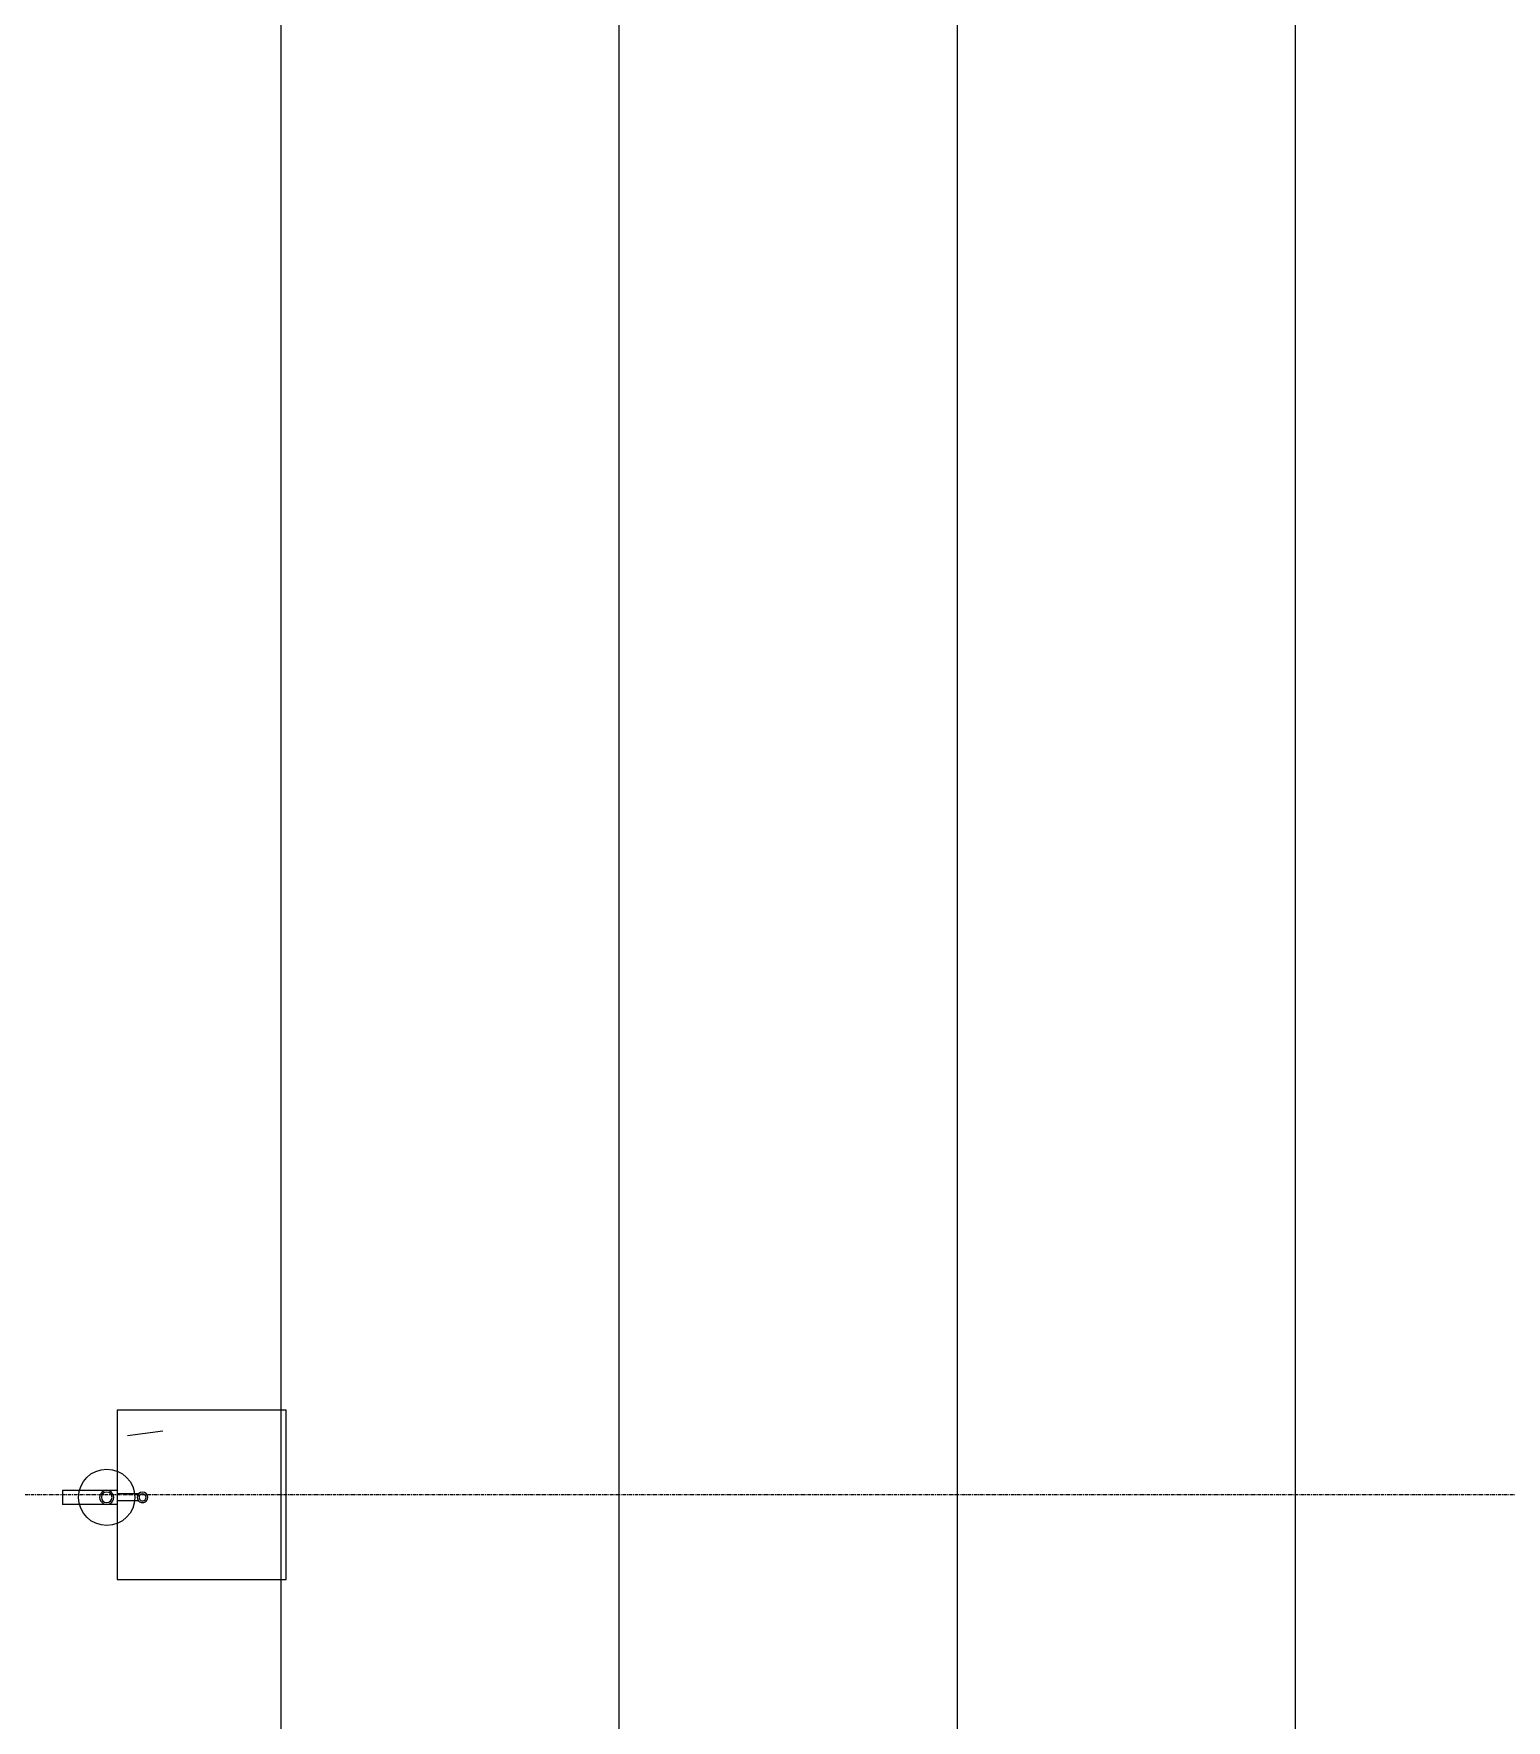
# Model space of a CAD drawing. Header units: inches. Extents: x 3268 to 7018, y 976 to 6708.
# Drawn here: x 5724.9 to 5933.9, y 2207.1 to 2446.6 of the extents above; entities that cross this region are included whole.
import ezdxf

# ---------------------------------------------------------------- set-up
doc = ezdxf.new("R2010")
doc.units = ezdxf.units.IN
doc.header["$MEASUREMENT"] = 0
doc.linetypes.add('Grid Line 1_2_', pattern=[0.8749999999999999, 0.4999999999999999, -0.125, 0.125, -0.125])
for name, color, linetype, lineweight in [('A-DETL-GENF', 92, 'Continuous', 9), ('Q-SPCQ', 91, 'Continuous', 9), ('S-COLS', 52, 'Continuous', 9), ('S-GRID', 1, 'Continuous', 9)]:
    doc.layers.add(name, color=color, linetype=linetype, lineweight=lineweight)

# ---------------------------------------------------------------- blocks, each defined once
blk = doc.blocks.new('WSP_5 Points - Structure_2022_rvt-1-Overall Retail Plan Opt 2')
at = {"layer": 'S-COLS'}
h = blk.add_hatch(dxfattribs=at)
h.set_pattern_fill('FP_8', color=256, style=0, pattern_type=2)
h.set_pattern_definition([(49.99999999999999, (0, 0), (110.1714446362807, -9.63891797635685), [11.52, -126.72]), (355, (0, 0), (-21.31237393622492, 115.5371495156537), [9.216000000000001, -101.376]), (100.451, (9.181000000000001, -0.80323), (88.85991867697865, 105.897504039145), [9.79, -107.695]), (46.184, (0, 30.72), (163.9281911283317, -25.42496604507386), [17.28, -190.08]), (96.636, (13.661, 28.601), (143.5628771593347, 149.6257499721681), [14.686, -161.543]), (351.184, (0, 30.72), (143.5647285924248, 149.6237232332607), [13.824, -152.064]), (21, (15.36, 23.04), (91.68507647920484, -61.84256385372748), [11.52, -126.72]), (326, (15.36, 23.04), (37.37329933048201, 111.3835117876708), [9.216000000000001, -101.376]), (71.45100000000001, (23, 17.886), (129.0587647679424, 49.5399005406036), [9.79, -107.695]), (37.50000000000001, (0, 0), (1.867604689172044, 51.13223029288849), [5.069, -95.07799999999999, 5.069, -97.84299999999999, -101.76]), (37.50000000000001, (0, 0), (1.867604689172044, 51.13223029288849), [-203.059, 5.069, -96.691]), (7.499999999999999, (0, 0), (40.40721900969589, 60.58148342441334), [5.069, -53.606, 5.069, -92.774, -38.784]), (7.499999999999999, (0, 0), (40.40721900969589, 60.58148342441334), [-156.518, 5.069, -33.715]), (327.5, (-34.253, 0), (81.99472561414032, -3.464267954682455), [5.069, -33.331, 5.069, -114.739, -158.976]), (327.5, (-34.253, 0), (81.99472561414032, -3.464267954682455), [-158.208, 5.069, -153.907]), (317.5, (-49.613, 0), (89.57702895818312, 15.37635275430508), [5.069, -44.85100000000001, 5.069, -74.49600000000001, -112.896]), (317.5, (-49.613, 0), (89.57702895818312, 15.37635275430508), [-129.485, 5.069, -107.827])])
h.paths.add_polyline_path([(5736.750343047538, 2227.148582565579), (5760.750343047538, 2227.148582565579), (5760.750343047538, 2251.14858256558), (5736.750343047538, 2251.14858256558)])
at = {"layer": 'S-COLS', "color": 250, "lineweight": 13}
for p, q in [((5760.750343047534, 2251.148582565579), (5736.750343047534, 2251.148582565579)), ((5736.750343047534, 2251.148582565579), (5736.750343047534, 2227.148582565579)), ((5760.750343047534, 2227.148582565579), (5760.750343047534, 2251.148582565579)), ((5736.750343047534, 2227.148582565579), (5760.750343047534, 2227.148582565579))]:
    blk.add_line(p, q, dxfattribs=at)
blk = doc.blocks.new('Fire-Bracket Mounted Fire Extinquisher - Fire-Bracket Mounted Fire Extinquisher-6713739-Overall Retail Plan Opt 2')
at = {"layer": 'Q-SPCQ'}
for p, q in [((-4.605560752355451, 0.5000000000000069), (-1.562547457333819, 0.5000000000000168)), ((-1.562547457333819, -1), (-1.562547457333819, 0.9999999999999997)), ((-1.562547457333819, 0.9999999999999997), (6.20304117098974, 0.9999999999999997)), ((6.20304117098974, -1), (6.20304117098974, 0.9999999999999997)), ((-4.605560752355365, -0.4999999999999928), (-1.562547457333819, -0.499999999999983)), ((6.20304117098974, -1), (-1.562547457333819, -1))]:
    blk.add_line(p, q, dxfattribs=at)
blk.add_circle((-0.07999603689608747, 1.360189092076093e-17), 3.999999999999996, dxfattribs=at)
for centre, radius, start, end in [((-5.164577746730393, 0), 0.7499999999999987, 359.9999999999994, 179.9999999999996), ((-5.164577746730393, 0), 0.5000000000000002, 359.9999999999993, 179.9999999999996), ((-5.164577746730393, 0), 0.5000000000000006, 179.9999999999999, 359.9999999999992), ((-0.07427753295857185, 0), 0.9999999999999991, 359.9999999999995, 180), ((-0.07427753295857185, 0), 0.9999999999999991, 180.0000000000001, 359.9999999999992), ((-0.07999603689599154, 0), 0.7499999999999605, 4.071109992273301e-13, 180), ((-0.07999603689599154, 0), 0.7499999999999606, 179.9999999999999, 359.9999999999994), ((-5.164577746730393, -9.592326932761351e-14), 0.7499999999999918, 179.9999999999999, 359.9999999999994)]:
    blk.add_arc(centre, radius, start, end, dxfattribs=at)

msp = doc.modelspace()

# ---------------------------------------------------------------- block references
at = {"lineweight": 5}
msp.add_blockref('WSP_5 Points - Structure_2022_rvt-1-Overall Retail Plan Opt 2', (0, 0), dxfattribs=at)

# ---------------------------------------------------------------- next in the draw order: hatches: boundary and pattern name
at = {"layer": 'A-DETL-GENF'}
h = msp.add_hatch(dxfattribs=at)
h.set_pattern_fill('FP_275', style=0, pattern_type=2)
h.set_pattern_definition([(90, (0, 0), (-48, 2.939152317953648e-15), [])])
h.paths.add_polyline_path([(5718.250343047518, 1938.522752748519), (5754.750343047554, 1938.522752748519), (5754.750343047554, 1970.522752748496), (6005.126172864584, 1970.522752748495), (6005.126172864585, 2222.398582565567), (6036.87534304752, 2222.398582565567), (6036.87534304752, 2255.898582565566), (6005.126172864584, 2255.898582565566), (6005.126172864584, 2507.898582565588), (5194.312843047544, 2507.898582565592), (5194.312843047543, 1970.522752748496), (5430.250343047494, 1970.522752748495), (5430.250343047494, 1938.773582565584), (5466.750343047518, 1938.773582565584), (5466.750343047518, 1970.52275274852), (5718.250343047518, 1970.522752748519), (5718.250343047518, 1953.076470883642)])

# ---------------------------------------------------------------- next in the draw order: linework, layer by layer
at = {"layer": 'S-GRID', "linetype": 'Grid Line 1_2_'}
msp.add_line((6493.236018851901, 2239.148582565573), (3735.343510317572, 2239.148582565581), dxfattribs=at)

# ---------------------------------------------------------------- next in the draw order: block references
at = {"layer": 'Q-SPCQ', "rotation": 180}
msp.add_blockref('Fire-Bracket Mounted Fire Extinquisher - Fire-Bracket Mounted Fire Extinquisher-6713739-Overall Retail Plan Opt 2', (5735.199067288744, 2238.793301526289), dxfattribs=at)

doc.saveas('drawing.dxf')
